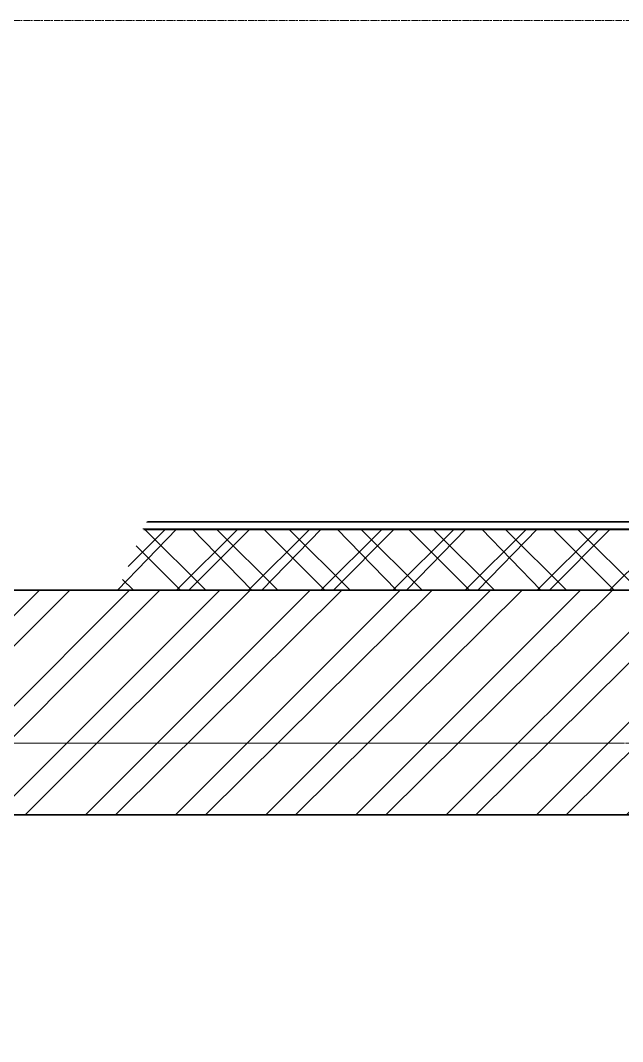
# Model space of a CAD drawing. Header units: millimetres. Extents: x -10178924 to 11692288, y -947381 to 58396.
# Drawn here: x 725250 to 726749, y -813783 to -811240 of the extents above; entities that cross this region are included whole.
import ezdxf

# ---------------------------------------------------------------- set-up
doc = ezdxf.new("R2010")
doc.units = ezdxf.units.MM
doc.linetypes.add('осевая', pattern=[50.8, 31.75, -6.35, 6.35, -6.35])
for name, color, linetype in [('PDF _Отделка СТЕН', 6, 'Continuous'), ('PDF _Стены.1', 7, 'Continuous'), ('PDF _Утепление', 6, 'Continuous')]:
    doc.layers.add(name, color=color, linetype=linetype)
doc.layers.add('PDF _Размеры осевые', color=7, linetype='Continuous', true_color=0x5d6970)
doc.layers.add('PDF _штриховка', color=7, linetype='Continuous', true_color=0x95834a)
for name, color, linetype, lineweight in [('Отделка СТЕН', 6, 'Continuous', 13), ('Размеры осевые', 153, 'Continuous', 9), ('Стены.1', 7, 'Continuous', 25), ('Утепление', 251, 'Continuous', 9), ('ШТРИХОВКА', 252, 'Continuous', 15)]:
    doc.layers.add(name, color=color, linetype=linetype, lineweight=lineweight)

# ---------------------------------------------------------------- blocks, each defined once
blk = doc.blocks.new('A$C5282721b')
at = {"layer": 'Отделка СТЕН', "true_color": 0x000000, "transparency": 33554687}
h = blk.add_hatch(dxfattribs=at)
h.set_pattern_fill('ANSI37', color=18, scale=40)
h.set_pattern_definition([(45, (-79046.22, 13650.33), (-89.80256, 89.80256), []), (135, (-79046.22, 13650.33), (-89.80256, -89.80256), [])])
edge = h.paths.add_edge_path()
edge.add_arc((5902.205, -31792.614), 261.061, 163.419982, 196.81149, ccw=False)
edge.add_line((5651.998, -31718.119), (3198.631, -31718.119))
edge.add_line((3198.631, -31718.119), (3134.345, -31868.119))
edge.add_line((3134.345, -31868.119), (5652.301, -31868.119))
h.paths.add_polyline_path([(7024.898, -31868.119), (7024.898, -31718.119), (8862.25, -31718.119), (8862.25, -31868.119)])
at = {"layer": 'ШТРИХОВКА', "ltscale": 100, "true_color": 0x000000, "transparency": 33554687}
h = blk.add_hatch(dxfattribs=at)
h.set_pattern_fill('ANSI31', color=18, scale=50)
h.set_pattern_definition([(45, (-79853.19, 25128.16), (-112.2532, 112.2532), [])])
h.paths.add_polyline_path([(5440.998, -31868.119), (-7386.275, -31868.119), (-7386.275, -48296.478), (61378.75, -48296.478), (61378.75, -31842.839), (41035.118, -31842.839), (41035.118, -31656.036), (40796.248, -31656.036), (40796.248, -31842.839), (40629.962, -31842.839), (40629.962, -31942.839), (40605.14, -34348.621), (40629.93, -32405.355), (39128.581, -32429.908), (40629.962, -32402.839), (40629.675, -32155.326), (39132.149, -32179.816), (39135.64, -31968.17), (38886.085, -31968.17), (38879.867, -32433.975), (40623.548, -32405.459), (40553.111, -38427.181), (40243.01, -38425.516), (40241.748, -38827.97), (43340.219, -38835.027), (43340.219, -38442.147), (40953.116, -38429.329), (41029.994, -32402.839), (54378.974, -32402.839), (54378.974, -35923.465), (54778.974, -35923.465), (54778.974, -32402.839), (60818.75, -32402.839), (60818.75, -41309.464), (60472.291, -41309.464), (60472.291, -41709.464), (60818.75, -41709.464), (60818.75, -47736.478), (44025.201, -47736.478), (44013.125, -46167.929), (43613.137, -46171.008), (43625.189, -47736.478), (27189.462, -47736.478), (27189.462, -44565.139), (26789.462, -44565.139), (26789.462, -47736.478), (10401.743, -47736.478), (10394.408, -46134.647), (9994.404, -46134.678), (10001.739, -47736.478), (-6826.275, -47736.478), (-6826.275, -41729.869), (-6530.734, -41731.097), (-6529.072, -41331.1), (-6826.275, -41329.865), (-6826.275, -32428.119), (-762.705, -32428.119), (-770.891, -36004.088), (-370.903, -36005.35), (-362.703, -32428.119), (5640.998, -32428.119), (5640.998, -31868.119)])
h.paths.add_polyline_path([(3584.804, -41373.023), (3584.804, -41773.13), (9973.974, -41799.679), (9987.536, -44634.678), (10387.54, -44634.678), (10372.735, -41401.332)], flags=17)
h.paths.add_polyline_path([(2513.142, -41768.578), (2514.803, -41368.779), (-383.184, -41356.638), (-371.114, -37407.013), (-774.123, -37406.088), (-783.181, -41354.976), (-5508.242, -41335.314), (-5509.901, -41734.604)], flags=17)
at = {"layer": 'Размеры осевые', "color": 251, "linetype": 'осевая', "ltscale": 0.5, "transparency": 33554687}
for p, q in [((-9750, -30450), (44700, -30450)), ((-9750, -32250), (62308.109, -32250)), ((-9718.727, -32250), (61848.609, -32250)), ((-9718.727, -32250), (61848.609, -32250))]:
    blk.add_line(p, q, dxfattribs=at)
at = {"layer": 'Стены.1', "color": 18, "linetype": 'Continuous', "true_color": 0x000000, "transparency": 33554687, "flags": 128}
for points in [[(-762.705, -31868.119), (5640.998, -31868.119)], [(-362.703, -32428.119), (5640.998, -32428.119)]]:
    blk.add_lwpolyline(points, dxfattribs=at)
at = {"layer": 'Утепление', "color": 18, "true_color": 0x000000, "transparency": 33554687}
for p, q in [((5640.998, -31698.119), (3207.202, -31698.119)), ((5640.998, -31718.119), (3198.631, -31718.119))]:
    blk.add_line(p, q, dxfattribs=at)

msp = doc.modelspace()

# ---------------------------------------------------------------- linework, layer by layer
at = {"layer": 'PDF _Отделка СТЕН', "lineweight": 13}
for points in [[(725491.2, -812659.2), (725639.4, -812506.8)], [(725669, -812659.2), (725821.4, -812506.8)], [(725825.7, -812659.2), (725677.5, -812506.8)], [(725851.1, -812659.2), (725999.2, -812506.8)], [(726007.7, -812659.2), (725855.3, -812506.8)], [(726028.9, -812659.2), (726181.3, -812506.8)], [(726185.5, -812659.2), (726037.3, -812506.8)], [(726210.9, -812659.2), (726359.1, -812506.8)], [(726367.5, -812659.2), (726215.1, -812506.8)], [(726388.7, -812659.2), (726536.9, -812506.8)], [(726545.3, -812659.2), (726397.2, -812506.8)], [(726566.5, -812659.2), (726718.9, -812506.8)], [(726727.4, -812659.2), (726575, -812506.8)], [(725647.9, -812659.2), (725537.8, -812549.1)]]:
    msp.add_lwpolyline(points, dxfattribs=at)
at = {"layer": 'PDF _Размеры осевые', "lineweight": 9}
for points in [[(725249.9, -811241), (725254.2, -811241)], [(725258.4, -811241), (725271.1, -811241)], [(725275.3, -811241), (725279.6, -811241)], [(725283.8, -811241), (725296.5, -811241)], [(725300.7, -811241), (725305, -811241)], [(725309.2, -811241), (725321.9, -811241)], [(725326.1, -811241), (725330.4, -811241)], [(725334.6, -811241), (725347.3, -811241)], [(725351.5, -811241), (725355.8, -811241)], [(725360, -811241), (725372.7, -811241)], [(725376.9, -811241), (725381.2, -811241)], [(725385.4, -811241), (725398.1, -811241)], [(725402.3, -811241), (725406.6, -811241)], [(725410.8, -811241), (725423.5, -811241)], [(725427.7, -811241), (725432, -811241)], [(725436.2, -811241), (725448.9, -811241)], [(725453.1, -811241), (725457.4, -811241)], [(725461.6, -811241), (725474.3, -811241)], [(725478.5, -811241), (725482.8, -811241)], [(725487, -811241), (725499.7, -811241)], [(725503.9, -811241), (725508.2, -811241)], [(725512.4, -811241), (725525.1, -811241)], [(725529.3, -811241), (725533.6, -811241)], [(725537.8, -811241), (725550.5, -811241)], [(725554.7, -811241), (725559, -811241)], [(725563.2, -811241), (725575.9, -811241)], [(725580.1, -811241), (725584.4, -811241)], [(725588.6, -811241), (725601.3, -811241)], [(725605.5, -811241), (725609.8, -811241)], [(725614, -811241), (725626.7, -811241)], [(725630.9, -811241), (725635.2, -811241)], [(725639.4, -811241), (725652.1, -811241)], [(725656.3, -811241), (725660.6, -811241)], [(725664.8, -811241), (725677.5, -811241)], [(725681.7, -811241), (725686, -811241)], [(725690.2, -811241), (725702.9, -811241)], [(725707.1, -811241), (725711.4, -811241)], [(725715.6, -811241), (725728.3, -811241)], [(725732.5, -811241), (725736.8, -811241)], [(725741, -811241), (725753.7, -811241)], [(725757.9, -811241), (725762.2, -811241)], [(725766.4, -811241), (725779.1, -811241)], [(725783.3, -811241), (725787.6, -811241)], [(725791.8, -811241), (725804.5, -811241)], [(725808.7, -811241), (725813, -811241)], [(725817.2, -811241), (725829.9, -811241)], [(725834.1, -811241), (725838.4, -811241)], [(725842.6, -811241), (725855.3, -811241)], [(725859.5, -811241), (725863.8, -811241)], [(725868, -811241), (725880.7, -811241)], [(725884.9, -811241), (725889.2, -811241)], [(725893.4, -811241), (725906.1, -811241)], [(725910.3, -811241), (725914.6, -811241)], [(725918.8, -811241), (725931.5, -811241)], [(725935.7, -811241), (725940, -811241)], [(725944.2, -811241), (725956.9, -811241)], [(725961.1, -811241), (725965.4, -811241)], [(725969.6, -811241), (725982.3, -811241)], [(725986.5, -811241), (725990.8, -811241)], [(725995, -811241), (726007.7, -811241)], [(726011.9, -811241), (726016.2, -811241)], [(726020.4, -811241), (726033.1, -811241)], [(726037.3, -811241), (726041.6, -811241)], [(726045.8, -811241), (726058.5, -811241)], [(726062.7, -811241), (726067, -811241)], [(726071.2, -811241), (726083.9, -811241)], [(726088.1, -811241), (726092.4, -811241)], [(726096.6, -811241), (726109.3, -811241)], [(726113.5, -811241), (726117.8, -811241)], [(726122, -811241), (726134.7, -811241)], [(726138.9, -811241), (726143.2, -811241)], [(726147.4, -811241), (726160.1, -811241)], [(726164.3, -811241), (726168.6, -811241)], [(726172.8, -811241), (726185.5, -811241)], [(726189.7, -811241), (726194, -811241)], [(726198.2, -811241), (726210.9, -811241)], [(726215.1, -811241), (726219.4, -811241)], [(726223.6, -811241), (726236.3, -811241)], [(726240.5, -811241), (726244.8, -811241)], [(726249, -811241), (726261.7, -811241)], [(726265.9, -811241), (726270.2, -811241)], [(726274.4, -811241), (726287.1, -811241)], [(726291.3, -811241), (726295.6, -811241)], [(726299.8, -811241), (726312.5, -811241)], [(726316.7, -811241), (726321, -811241)], [(726325.2, -811241), (726337.9, -811241)], [(726342.1, -811241), (726346.4, -811241)], [(726350.6, -811241), (726363.3, -811241)], [(726367.5, -811241), (726371.8, -811241)], [(726376, -811241), (726388.7, -811241)], [(726392.9, -811241), (726397.2, -811241)], [(726401.4, -811241), (726414.1, -811241)], [(726418.3, -811241), (726422.6, -811241)], [(726426.8, -811241), (726439.5, -811241)], [(726443.7, -811241), (726448, -811241)], [(726452.2, -811241), (726464.9, -811241)], [(726469.1, -811241), (726473.4, -811241)], [(726477.6, -811241), (726490.3, -811241)], [(726494.5, -811241), (726498.8, -811241)], [(726503, -811241), (726515.7, -811241)], [(726519.9, -811241), (726524.2, -811241)], [(726528.4, -811241), (726541.1, -811241)], [(726545.3, -811241), (726549.6, -811241)], [(726553.8, -811241), (726566.5, -811241)], [(726570.7, -811241), (726575, -811241)], [(726579.2, -811241), (726591.9, -811241)], [(726596.1, -811241), (726600.4, -811241)], [(726604.6, -811241), (726617.3, -811241)], [(726621.5, -811241), (726625.8, -811241)], [(726630, -811241), (726642.7, -811241)], [(726646.9, -811241), (726651.2, -811241)], [(726655.4, -811241), (726668.1, -811241)], [(726672.3, -811241), (726676.6, -811241)], [(726680.8, -811241), (726693.5, -811241)], [(726697.7, -811241), (726702, -811241)], [(726706.2, -811241), (726718.9, -811241)], [(726723.1, -811241), (726727.4, -811241)], [(726731.6, -811241), (726744.3, -811241)], [(725254.2, -813040.2), (725258.4, -813040.2), (725275.3, -813040.2)], [(725279.6, -813040.2), (725283.8, -813040.2), (725300.7, -813040.2)], [(725305, -813040.2), (725309.2, -813040.2), (725326.1, -813040.2)], [(725330.4, -813040.2), (725334.6, -813040.2), (725351.5, -813040.2)], [(725355.8, -813040.2), (725360, -813040.2), (725376.9, -813040.2)], [(725381.2, -813040.2), (725385.4, -813040.2), (725402.3, -813040.2)], [(725406.6, -813040.2), (725410.8, -813040.2), (725427.7, -813040.2)], [(725432, -813040.2), (725436.2, -813040.2), (725453.1, -813040.2)], [(725457.4, -813040.2), (725461.6, -813040.2), (725478.5, -813040.2)], [(725482.8, -813040.2), (725487, -813040.2), (725503.9, -813040.2)], [(725508.2, -813040.2), (725512.4, -813040.2), (725529.3, -813040.2)], [(725533.6, -813040.2), (725537.8, -813040.2), (725554.7, -813040.2)], [(725559, -813040.2), (725563.2, -813040.2), (725580.1, -813040.2)], [(725584.4, -813040.2), (725588.6, -813040.2), (725605.5, -813040.2)], [(725609.8, -813040.2), (725614, -813040.2), (725630.9, -813040.2)], [(725635.2, -813040.2), (725639.4, -813040.2), (725656.3, -813040.2)], [(725660.6, -813040.2), (725664.8, -813040.2), (725681.7, -813040.2)], [(725686, -813040.2), (725690.2, -813040.2), (725707.1, -813040.2)], [(725711.4, -813040.2), (725715.6, -813040.2), (725732.5, -813040.2)], [(725736.8, -813040.2), (725741, -813040.2), (725757.9, -813040.2)], [(725762.2, -813040.2), (725766.4, -813040.2), (725783.3, -813040.2)], [(725787.6, -813040.2), (725791.8, -813040.2), (725808.7, -813040.2)], [(725813, -813040.2), (725817.2, -813040.2), (725834.1, -813040.2)], [(725838.4, -813040.2), (725842.6, -813040.2), (725859.5, -813040.2)], [(725863.8, -813040.2), (725868, -813040.2), (725884.9, -813040.2)], [(725889.2, -813040.2), (725893.4, -813040.2), (725910.3, -813040.2)], [(725914.6, -813040.2), (725918.8, -813040.2), (725935.7, -813040.2)], [(725940, -813040.2), (725944.2, -813040.2), (725961.1, -813040.2)], [(725965.4, -813040.2), (725969.6, -813040.2), (725986.5, -813040.2)], [(725990.8, -813040.2), (725995, -813040.2), (726011.9, -813040.2)], [(726016.2, -813040.2), (726020.4, -813040.2), (726037.3, -813040.2)], [(726041.6, -813040.2), (726045.8, -813040.2), (726062.7, -813040.2)], [(726067, -813040.2), (726071.2, -813040.2), (726088.1, -813040.2)], [(726092.4, -813040.2), (726096.6, -813040.2), (726113.5, -813040.2)], [(726117.8, -813040.2), (726122, -813040.2), (726138.9, -813040.2)], [(726143.2, -813040.2), (726147.4, -813040.2), (726164.3, -813040.2)], [(726168.6, -813040.2), (726172.8, -813040.2), (726189.7, -813040.2)], [(726194, -813040.2), (726198.2, -813040.2), (726215.1, -813040.2)], [(726219.4, -813040.2), (726223.6, -813040.2), (726240.5, -813040.2)], [(726244.8, -813040.2), (726249, -813040.2), (726265.9, -813040.2)], [(726270.2, -813040.2), (726274.4, -813040.2), (726291.3, -813040.2)], [(726295.6, -813040.2), (726299.8, -813040.2), (726316.7, -813040.2)], [(726321, -813040.2), (726325.2, -813040.2), (726342.1, -813040.2)], [(726346.4, -813040.2), (726350.6, -813040.2), (726367.5, -813040.2)], [(726371.8, -813040.2), (726376, -813040.2), (726392.9, -813040.2)], [(726397.2, -813040.2), (726401.4, -813040.2), (726418.3, -813040.2)], [(726422.6, -813040.2), (726426.8, -813040.2), (726443.7, -813040.2)], [(726448, -813040.2), (726452.2, -813040.2), (726469.1, -813040.2)], [(726473.4, -813040.2), (726477.6, -813040.2), (726494.5, -813040.2)], [(726498.8, -813040.2), (726503, -813040.2), (726519.9, -813040.2)], [(726524.2, -813040.2), (726528.4, -813040.2), (726545.3, -813040.2)], [(726549.6, -813040.2), (726553.8, -813040.2), (726570.7, -813040.2)], [(726575, -813040.2), (726579.2, -813040.2), (726596.1, -813040.2)], [(726600.4, -813040.2), (726604.6, -813040.2), (726621.5, -813040.2)], [(726625.8, -813040.2), (726630, -813040.2), (726646.9, -813040.2)], [(726651.2, -813040.2), (726655.4, -813040.2), (726672.3, -813040.2)], [(726676.6, -813040.2), (726680.8, -813040.2), (726697.7, -813040.2)], [(726702, -813040.2), (726706.2, -813040.2), (726723.1, -813040.2)], [(726727.4, -813040.2), (726731.6, -813040.2), (726748.5, -813040.2)]]:
    msp.add_lwpolyline(points, dxfattribs=at)
at = {"layer": 'PDF _Стены.1', "lineweight": 25}
for points in [[(721592.3, -812659.2), (727997.1, -812659.2)], [(721994.5, -813218), (727997.1, -813218)]]:
    msp.add_lwpolyline(points, dxfattribs=at)
at = {"layer": 'PDF _Утепление', "lineweight": 9}
for points in [[(727997.4, -812659.2), (727997.4, -812489.9), (725563.3, -812489.9)], [(727997.4, -812506.8), (725554.8, -812506.8)]]:
    msp.add_lwpolyline(points, dxfattribs=at)
at = {"layer": 'PDF _штриховка', "color": 251, "lineweight": 5, "true_color": 0x636466}
for points in [[(724813.9, -813218), (725372.7, -812659.2)], [(725038.3, -813218), (725597, -812659.2)], [(725262.6, -813218), (725821.4, -812659.2)], [(725487, -813218), (726050, -812659.2)], [(725711.4, -813218), (726274.4, -812659.2)], [(725935.7, -813218), (726498.8, -812659.2)], [(726160.1, -813218), (726723.1, -812659.2)], [(726384.5, -813218), (726947.5, -812659.2)], [(726608.8, -813218), (727171.9, -812659.2)]]:
    msp.add_lwpolyline(points, dxfattribs=at)

# ---------------------------------------------------------------- block references
msp.add_blockref('A$C5282721b', (722358.6, -780790.4))

doc.saveas('drawing.dxf')
